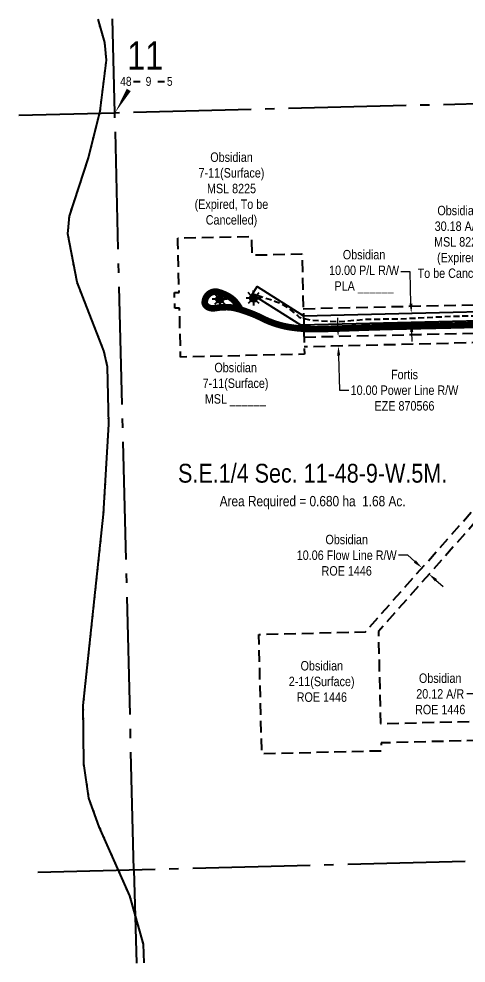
# Model space of a CAD drawing. Extents: x 616178 to 624074, y 5886652 to 5891934.
# Drawn here: x 619774 to 620250, y 5886983 to 5887988 of the extents above; entities that cross this region are included whole.
import ezdxf
from ezdxf.enums import TextEntityAlignment as Align

# ---------------------------------------------------------------- set-up
doc = ezdxf.new("R2010")
doc.units = 0
doc.header["$LTSCALE"] = 5
doc.header["$PDSIZE"] = 0.5
for name, pattern in [('foc-ACCESSROAD', [3.75, 2.5, -1.25]), ('foc-FLOWLINE', [3.75, 2.5, -1.25]), ('foc-QUARTERLINE', [33, 25, -3, 2, -3]), ('foc-WHEELTRACKS', [2, 0.4, -1.6]), ('UG_PIPE', [1.875, 1.25, -0.625])]:
    doc.linetypes.add(name, pattern=pattern)
doc.layers.get('Defpoints').update_dxf_attribs({"color": 9})
for name, color, linetype in [('10', 1, 'Continuous'), ('9', 3, 'Continuous'), ('AS-PIPE-UG', 44, 'UG_PIPE'), ('AS-ROADS', 254, 'Continuous'), ('C-AR', 13, 'foc-ACCESSROAD'), ('C-RW', 13, 'Continuous'), ('C-SYMBOL', 7, 'Continuous'), ('C-WS', 13, 'foc-ACCESSROAD'), ('C-WS-S', 8, 'Continuous'), ('F-EZE', 190, 'foc-FLOWLINE'), ('L-AREAREQUIRED', 7, 'Continuous'), ('L-QSEC', 8, 'foc-QUARTERLINE'), ('L-SECLBL', 7, 'Continuous'), ('T-WATER-P3', 160, 'foc-WHEELTRACKS')]:
    doc.layers.add(name, color=color, linetype=linetype)
for name, color, linetype, lineweight in [('C-AR-T', 13, 'Continuous', 9), ('C-FLOWLINE-T', 13, 'Continuous', 9), ('C-RW-T', 13, 'Continuous', 9), ('C-WS-T', 13, 'Continuous', 9), ('F-EZE-T', 190, 'Continuous', 9)]:
    doc.layers.add(name, color=color, linetype=linetype, lineweight=lineweight)
doc.styles.add('100L', font='ARIALN.TTF', dxfattribs={"height": 11})
doc.styles.add('175L', font='ARIALN.TTF', dxfattribs={"height": 20})
doc.styles.add('80CG', font='ARIALN.TTF', dxfattribs={"height": 10})
doc.styles.add('80L', font='ARIALN.TTF', dxfattribs={"height": 10})
doc.styles.add('foc-LtypeFont', font='ARIALN.TTF', dxfattribs={"height": 7.35})
doc.styles.add('SIMPLEX', font='ARIALN.TTF')
doc.linetypes.add('foc-TOPO-flowdirection-NOLINE', pattern='A,0,[">",foc-LtypeFont,S=0.3,R=0,X=0,Y=-0.945],-20,[">",foc-LtypeFont,S=0.3,R=0,X=0,Y=-0.945],0', length=20)
doc.dimstyles.new('Compass 5 000', dxfattribs={"dimscale": 5, "dimtxt": 9, "dimasz": 2, "dimexe": 0.2, "dimexo": 0.0625, "dimgap": 0.5, "dimtad": 0, "dimtih": 1, "dimtoh": 1, "dimzin": 0, "dimdsep": 46, "dimtxsty": '80CG', "dimcen": 0.1, "dimse1": 1, "dimse2": 1, "dimclrd": 256, "dimclrt": 256, "dimaunit": 1, "dimadec": 4, "dimazin": 0, "dimtfac": 0.06, "dimtofl": 0, "dimtmove": 0, "dimatfit": 1, "dimfxl": 0.2, "dimtolj": 1, "dimtzin": 0, "dimlwd": -1, "dimarcsym": 0})

# ---------------------------------------------------------------- blocks, each defined once
blk = doc.blocks.new('GAS')
h = blk.add_hatch(color=255)
h.dxf.hatch_style = 1
edge = h.paths.add_edge_path()
edge.add_arc((0, 0), 0.9, 0, 360)
for p, q in [((-0.81, 0), (-1.62, 0)), ((-0.57, 0.57), (-1.14, 1.14)), ((0, 0.81), (0, 1.62)), ((0.57, 0.57), (1.14, 1.14)), ((1.62, 0), (0.81, 0)), ((-0.57, -0.57), (-1.14, -1.14)), ((0, -0.81), (0, -1.62)), ((1.14, -1.14), (0.57, -0.57))]:
    blk.add_line(p, q)
blk.add_circle((0, 0), 0.8)
blk = doc.blocks.new('L-SECLBL')
at = {"layer": '9', "color": 7}
for p, q in [((-5.1, -27.8), (-12.3, -27.8)), ((20.7, -27.8), (13.5, -27.8))]:
    blk.add_line(p, q, dxfattribs=at)
at = {"layer": '10', "color": 2, "style": 'SIMPLEX'}
blk.add_attdef('SEC', text='', height=30, dxfattribs=at).set_placement((0, 0), align=Align.MIDDLE)
at = {"layer": '10', "color": 5, "style": '80L'}
blk.add_attdef('TWP', text='', height=9.5, dxfattribs=at).set_placement((-14.4, -27.4), align=Align.MIDDLE_RIGHT)
blk.add_attdef('RGE', text='', height=9.5, dxfattribs=at).set_placement((3.6, -27.4), align=Align.MIDDLE_CENTER)
blk.add_attdef('MER', text='', height=9.5, dxfattribs=at).set_placement((23.2, -27.4), align=Align.MIDDLE_LEFT)
blk = doc.blocks.new('*D427')
at = {"layer": 'C-AR-T', "transparency": 16777216}
for p, q in [((620260.5, 5887269.7), (620250.5, 5887269.7)), ((620261, 5887250.9), (620260.5, 5887269.7)), ((620262, 5887210.6), (620262.3, 5887200.6))]:
    blk.add_line(p, q, dxfattribs=at)
for points in [[(620262.7, 5887250.9), (620259.3, 5887250.8), (620261.3, 5887240.9)], [(620263.7, 5887210.6), (620260.4, 5887210.5), (620261.8, 5887220.6)]]:
    blk.add_solid(points, dxfattribs=at)
at = {"layer": 'Defpoints', "color": 0, "transparency": 16777216}
for p in [(620366.4, 5887243.6), (620261.8, 5887220.6), (620367, 5887223.3)]:
    blk.add_point(p, dxfattribs=at)
at = {"layer": 'C-AR-T', "transparency": 16777216, "insert": (620222, 5887269.7), "char_height": 10, "attachment_point": 5, "style": '80CG'}
blk.add_mtext('\\A1;Obsidian\\P20.12 A/R\\PROE 1446', dxfattribs=at)
blk = doc.blocks.new('*D428')
at = {"layer": 'C-FLOWLINE-T', "transparency": 16777216}
for p, q in [((620187.5, 5887417.2), (620177.5, 5887417.2)), ((620195, 5887410.5), (620187.5, 5887417.2)), ((620217.5, 5887390.6), (620225, 5887384))]:
    blk.add_line(p, q, dxfattribs=at)
for points in [[(620196.1, 5887411.8), (620193.9, 5887409.3), (620202.5, 5887403.9)], [(620218.6, 5887391.9), (620216.4, 5887389.4), (620210, 5887397.2)]]:
    blk.add_solid(points, dxfattribs=at)
at = {"layer": 'Defpoints', "color": 0, "transparency": 16777216}
for p in [(620206.8, 5887408.8), (620202.5, 5887403.9), (620214.3, 5887402.1)]:
    blk.add_point(p, dxfattribs=at)
at = {"layer": 'C-FLOWLINE-T', "transparency": 16777216, "insert": (620122.5, 5887417.2), "char_height": 10, "attachment_point": 5, "style": '80CG'}
blk.add_mtext('\\A1;Obsidian\\P10.06 Flow Line R/W\\PROE 1446', dxfattribs=at)
blk = doc.blocks.new('*D431')
at = {"layer": 'Defpoints', "color": 0, "transparency": 16777216}
for p in [(620183.1, 5887651.4), (620113.7, 5887639.7), (620183.3, 5887641.4)]:
    blk.add_point(p, dxfattribs=at)
at = {"layer": 'F-EZE-T', "transparency": 16777216}
for p, q in [((620113.2, 5887659.7), (620112.9, 5887669.7)), ((620113.9, 5887629.7), (620114.8, 5887592.7)), ((620114.8, 5887592.7), (620124.8, 5887592.7))]:
    blk.add_line(p, q, dxfattribs=at)
for points in [[(620114.9, 5887659.7), (620111.5, 5887659.6), (620113.4, 5887649.7)], [(620115.6, 5887629.7), (620112.3, 5887629.6), (620113.7, 5887639.7)]]:
    blk.add_solid(points, dxfattribs=at)
at = {"layer": 'F-EZE-T', "transparency": 16777216, "insert": (620184, 5887592.7), "char_height": 10, "attachment_point": 5, "style": '80CG'}
blk.add_mtext('\\A1;Fortis\\P10.00 Power Line R/W\\PEZE 870566', dxfattribs=at)
blk = doc.blocks.new('*D432')
at = {"layer": 'C-RW-T', "transparency": 16777216}
for p, q in [((620190.1, 5887718.8), (620180.1, 5887718.8)), ((620190.9, 5887684.7), (620190.1, 5887718.8)), ((620191.6, 5887654.7), (620191.9, 5887644.7))]:
    blk.add_line(p, q, dxfattribs=at)
for points in [[(620192.6, 5887684.8), (620189.3, 5887684.7), (620191.2, 5887674.7)], [(620193.3, 5887654.8), (620190, 5887654.7), (620191.4, 5887664.7)]]:
    blk.add_solid(points, dxfattribs=at)
at = {"layer": 'Defpoints', "color": 0, "transparency": 16777216}
for p in [(620191.2, 5887674.7), (620233.8, 5887675.8), (620234.1, 5887665.8)]:
    blk.add_point(p, dxfattribs=at)
at = {"layer": 'C-RW-T', "transparency": 16777216, "insert": (620141, 5887718.8), "char_height": 10, "attachment_point": 5, "style": '80CG'}
blk.add_mtext('\\A1;Obsidian\\P10.00 P/L R/W\\PPLA ______', dxfattribs=at)
blk = doc.blocks.new('*D436')
at = {"layer": 'C-AR-T', "transparency": 16777216}
for p, q in [((620297.2, 5887749), (620287.2, 5887749)), ((620298.5, 5887694.6), (620297.2, 5887749)), ((620299.6, 5887644.4), (620299.9, 5887634.4))]:
    blk.add_line(p, q, dxfattribs=at)
for points in [[(620300.1, 5887694.6), (620296.8, 5887694.5), (620298.7, 5887684.6)], [(620301.3, 5887644.4), (620298, 5887644.4), (620299.4, 5887654.4)]]:
    blk.add_solid(points, dxfattribs=at)
at = {"layer": 'Defpoints', "color": 0, "transparency": 16777216}
for p in [(620298.7, 5887684.6), (620342.5, 5887685.6), (620343.2, 5887655.4)]:
    blk.add_point(p, dxfattribs=at)
at = {"layer": 'C-AR-T', "transparency": 16777216, "insert": (620241.6, 5887749), "char_height": 10, "attachment_point": 5, "style": '80CG'}
blk.add_mtext('\\A1;Obsidian\\P30.18 A/R\\PMSL 8225\\P{\\A0;(Expired, \\PTo be Cancelled)}', dxfattribs=at)

msp = doc.modelspace()

# ---------------------------------------------------------------- linework, layer by layer
at = {"layer": 'AS-PIPE-UG', "flags": 128}
msp.add_lwpolyline([(620027.609, 5887693.968), (620030.501, 5887692.773), (620034.257, 5887691.154), (620041.443, 5887689.1), (620046.639, 5887687.255), (620051.998, 5887685.201), (620059.96, 5887680.49), (620067.922, 5887673.815), (620070.049, 5887672.065), (620071.98, 5887670.491), (620075.692, 5887669.329), (620086.426, 5887667.091), (620113.802, 5887665.622), (620142.889, 5887668.244), (620180.03, 5887668.751), (620233.727, 5887671.423), (620260.555, 5887672.008), (620296.802, 5887672.879), (620317.967, 5887673.307), (620350.178, 5887673.786), (620390.591, 5887674.246), (620417.983, 5887675.925), (620434.928, 5887680.655), (620444.487, 5887684.775), (620458.917, 5887690.926), (620466.555, 5887695.641), (620472.178, 5887699.343), (620476.315, 5887704.207), (620486.511, 5887718.595), (620495.955, 5887730.763)], dxfattribs=at)
at = {"layer": 'AS-ROADS', "flags": 128}
msp.add_lwpolyline([(620009.479, 5887678.387, 7, 7, 0.07882927), (620003.225, 5887687.471, 7, 7, 0.08580903), (619995.085, 5887693.523, 7, 7, 0.04606903), (619985.888, 5887697.154, 7, 7, 0.10345374), (619981.461, 5887697.499, 7, 7, 0.13057701), (619976.065, 5887695.293, 7, 7, 0.12981719), (619972.448, 5887690.679, 7, 7, 0.09547), (619971.418, 5887685.992, 7, 7, 0.17087814), (619972.259, 5887683.39, 7, 7, 0.13461417), (619975.94, 5887680.579, 7, 7, 0.12062467), (619981.037, 5887679.838, 7, 7, 0.01876887), (619984.852, 5887680.349, 7, 7, -0.02543844), (619987.673, 5887680.689, 7, 7, -0.00825518), (619993.38, 5887680.989, 7, 7, -0.01656645), (619996.228, 5887680.997, 7, 7, -0.03790441), (620001.288, 5887680.458, 7, 7, -0.02649294), (620008.363, 5887678.766, 7, 7, -0.00979966), (620012.509, 5887677.45, 7, 7, -0.00579072), (620019.453, 5887675.005, 7, 7, -0.03084278), (620031.592, 5887669.703, 7, 7, 0.03120402), (620043.595, 5887664.471, 7, 7, 0.02705311), (620053.961, 5887661.326, 7, 7, 0.0269065), (620064.664, 5887659.304, 7, 7, 0.01743038), (620078.639, 5887657.929, 7, 7, 0.02081627), (620090.397, 5887657.676, 7, 7, 0.00431308), (620126.352, 5887658.708, 7, 7, -0.00335029), (620172.637, 5887660.126, 7, 7, -0.00060883), (620231.789, 5887661.469, 7, 7, 0.00188016), (620250.942, 5887661.953, 7, 7, 0.0010585), (620268.33, 5887662.494, 7, 7, 0.00041638)], format="xyseb", dxfattribs=at)
at = {"layer": 'C-AR', "flags": 128}
for points in [[(620076.315, 5887679.455), (620421.015, 5887687.361)], [(620077.032, 5887649.294), (620421.731, 5887657.2)]]:
    msp.add_lwpolyline(points, dxfattribs=at)
at = {"layer": 'C-RW', "flags": 128}
msp.add_lwpolyline([(620451.603, 5887680.703), (620425.829, 5887670.384), (620073.696, 5887661.907), (620021.888, 5887694.601), (620027.225, 5887703.058), (620076.477, 5887671.977), (620423.786, 5887680.338), (620458.73, 5887694.328)], close=True, dxfattribs=at)
at = {"layer": 'C-WS', "flags": 128}
for points in [[(620021.115, 5887751.357), (620021.536, 5887736.512), (620074.932, 5887737.629), (620077.466, 5887631.037), (619945.822, 5887627.907), (619944.581, 5887680.117), (619939.584, 5887679.998), (619939.189, 5887696.617), (619944.185, 5887696.736), (619942.93, 5887749.519), (619942.812, 5887754.516), (620020.973, 5887756.353)], [(620422.236, 5887636.557), (620156.18, 5887336.124), (620158.571, 5887238.132), (620440.955, 5887245.089), (620536.804, 5887247.452), (620547.614, 5887247.718), (620579.599, 5887248.506), (620594.603, 5887248.877), (620609.857, 5887249.253), (620619.851, 5887249.499), (620673.663, 5887250.825), (620691.329, 5887251.27), (620691.803, 5887231.3), (620674.154, 5887230.855), (620620.34, 5887229.458), (620610.347, 5887229.2), (620595.094, 5887228.807), (620580.09, 5887228.42), (620159.072, 5887217.587), (620159.282, 5887208.982), (620032.142, 5887205.881), (620029.039, 5887333.021), (620142.454, 5887335.788), (620415.137, 5887643.786), (620421.89, 5887651.415), (620422.236, 5887636.557)]]:
    msp.add_lwpolyline(points, close=True, dxfattribs=at)
at = {"layer": 'F-EZE', "flags": 128}
msp.add_lwpolyline([(620077.032, 5887649.294), (620407.82, 5887656.86), (620416.539, 5887657.073), (620421.731, 5887657.2), (620421.89, 5887651.415), (620418.072, 5887647.102), (620077.282, 5887638.786)], dxfattribs=at)
at = {"layer": 'L-QSEC', "flags": 128}
for points in [[(619875.808, 5887887.499), (619873.286, 5887987.654)], [(620680.487, 5887907.969), (619875.808, 5887887.499)], [(619875.808, 5887887.499), (619773.667, 5887884.901)], [(619896.075, 5887082.807), (619875.808, 5887887.499)], [(619793.669, 5887080.143), (620702.548, 5887103.79)], [(619896.075, 5887082.807), (619898.894, 5886983.421)]]:
    msp.add_lwpolyline(points, dxfattribs=at)
at = {"layer": 'L-SECLBL', "flags": 128}
msp.add_lwpolyline([(619875.808, 5887887.499, 0, 5, 0), (619890.578, 5887912.111, 0, 0, 0)], format="xyseb", dxfattribs=at)
at = {"layer": 'T-WATER-P3', "flags": 128}
msp.add_lwpolyline([(619907.142, 5886983.631), (619906.213, 5887003.741), (619891.734, 5887054.943), (619859.272, 5887128.405), (619848.274, 5887158.9), (619842.75, 5887195.772), (619842.223, 5887257.352), (619863.832, 5887460.915), (619869.335, 5887556.648), (619867.987, 5887617.618), (619864.149, 5887634.762), (619849.132, 5887673.017), (619848.494, 5887674.644), (619845.992, 5887681.018), (619835.551, 5887707.691), (619825.874, 5887759.213), (619827.47, 5887777.809), (619847.76, 5887839.842), (619860.18, 5887889.765), (619866.776, 5887943.804), (619864.986, 5887962.642), (619857.992, 5887987.269)], dxfattribs=at)
at = {"layer": 'T-WATER-P3', "linetype": 'foc-TOPO-flowdirection-NOLINE', "flags": 128}
msp.add_lwpolyline([(619907.142, 5886983.631), (619906.213, 5887003.741), (619891.734, 5887054.943), (619859.272, 5887128.405), (619848.274, 5887158.9), (619842.75, 5887195.772), (619842.223, 5887257.352), (619863.832, 5887460.915), (619869.335, 5887556.648), (619867.987, 5887617.618), (619864.149, 5887634.762), (619849.132, 5887673.017), (619848.494, 5887674.644), (619845.992, 5887681.018), (619835.551, 5887707.691), (619825.874, 5887759.213), (619827.47, 5887777.809), (619847.76, 5887839.842), (619860.18, 5887889.765), (619866.776, 5887943.804), (619864.986, 5887962.642), (619857.992, 5887987.269)], dxfattribs=at)

# ---------------------------------------------------------------- block references
at = {"layer": 'C-WS-S', "xscale": 4.999999999999989, "yscale": 4.999999999999989, "zscale": 4.999999999999989}
for p in [(620023.488, 5887690.785), (619987.371, 5887689.569)]:
    msp.add_blockref('GAS', p, dxfattribs=at)
at = {"layer": 'L-SECLBL'}
msp.add_blockref('L-SECLBL', (619908.003, 5887948.616), dxfattribs=at).add_auto_attribs({'SEC': '11', 'TWP': '48', 'RGE': '9', 'MER': '5'})

# ---------------------------------------------------------------- texts
at = {"layer": 'C-SYMBOL', "color": 3, "style": '175L'}
msp.add_text('S.E.1/4 Sec. 11-48-9-W.5M.', height=19.99285, dxfattribs=at).set_placement((620086.265, 5887488.44), align=Align.BOTTOM_CENTER)
at = {"layer": 'C-WS-T', "char_height": 10, "attachment_point": 1, "style": '80L'}
for s, insert in [('\\pi21.624;Obsidian\\P\\pi9.1345;7-11(Surface)\\P\\pi18.094;MSL 8225\\P\\pi4.9736;(Expired, To be \\P\\pi16.785;Cancelled)', (619955.735, 5887845.589)), ('\\pi21.624;Obsidian\\P\\pi9.1345;7-11(Surface)\\P\\pi11.454;MSL ______', (619960.094, 5887621.822)), ('\\pi21.624;Obsidian\\P\\pi9.0322;2-11(Surface)\\P\\pi17.508;ROE 1446', (620051.808, 5887304.664))]:
    msp.add_mtext_dynamic_manual_height_columns(s, width=87.08217, gutter_width=50, heights=[0], dxfattribs=dict(at, insert=insert))
at = {"layer": 'L-AREAREQUIRED', "color": 5, "style": '100L'}
msp.add_text('Area Required = 0.680 ha  1.68 Ac.', height=10.99607, dxfattribs=at).set_placement((620086.265, 5887465.948), align=Align.BOTTOM_CENTER)

# ---------------------------------------------------------------- dimensions: what is measured, and where the dimension line sits
at = {"layer": 'C-AR-T'}
for base, p1, p2, angle, text, picture, middle in [((620298.708, 5887684.556), (620343.16, 5887655.398), (620342.468, 5887685.559), 91.313839, 'Obsidian\\P30.18 A/R\\PMSL 8225\\P{\\A0;(Expired, \\PTo be Cancelled)}', '*D436', (620241.603, 5887748.972)), ((620261.788, 5887220.556), (620366.446, 5887243.579), (620366.969, 5887223.262), 271.473925, 'Obsidian\\P20.12 A/R\\PROE 1446', '*D427', (620221.99, 5887269.71))]:
    dim = msp.add_linear_dim(base=base, p1=p1, p2=p2, angle=angle, text=text, dimstyle='Compass 5 000', dxfattribs=at)
    dim.commit()
    dim.dimension.update_dxf_attribs({"geometry": picture, "text_midpoint": middle, "dimtype": 161})
at = {"layer": 'C-FLOWLINE-T'}
dim = msp.add_aligned_dim(p1=(620214.318, 5887402.109), p2=(620206.782, 5887408.781), distance=6.51, text='Obsidian\\P10.06 Flow Line R/W\\PROE 1446', dimstyle='Compass 5 000', dxfattribs=at)
dim.commit()
dim.dimension.update_dxf_attribs({"geometry": '*D428', "text_midpoint": (620122.492, 5887417.164)})
at = {"layer": 'C-RW-T'}
dim = msp.add_linear_dim(base=(620191.158, 5887674.738), p1=(620234.057, 5887665.768), p2=(620233.816, 5887675.765), angle=91.379053, text='Obsidian\\P10.00 P/L R/W\\PPLA ______', dimstyle='Compass 5 000', dxfattribs=at)
dim.commit()
dim.dimension.update_dxf_attribs({"geometry": '*D432', "text_midpoint": (620141.012, 5887718.803), "dimtype": 161})
at = {"layer": 'F-EZE-T'}
dim = msp.add_linear_dim(base=(620113.672, 5887639.674), p1=(620183.065, 5887651.376), p2=(620183.309, 5887641.373), angle=271.397817, text='Fortis\\P10.00 Power Line R/W\\PEZE 870566', dimstyle='Compass 5 000', dxfattribs=at)
dim.commit()
dim.dimension.update_dxf_attribs({"geometry": '*D431', "text_midpoint": (620183.96, 5887592.658), "dimtype": 161})

doc.saveas('drawing.dxf')
